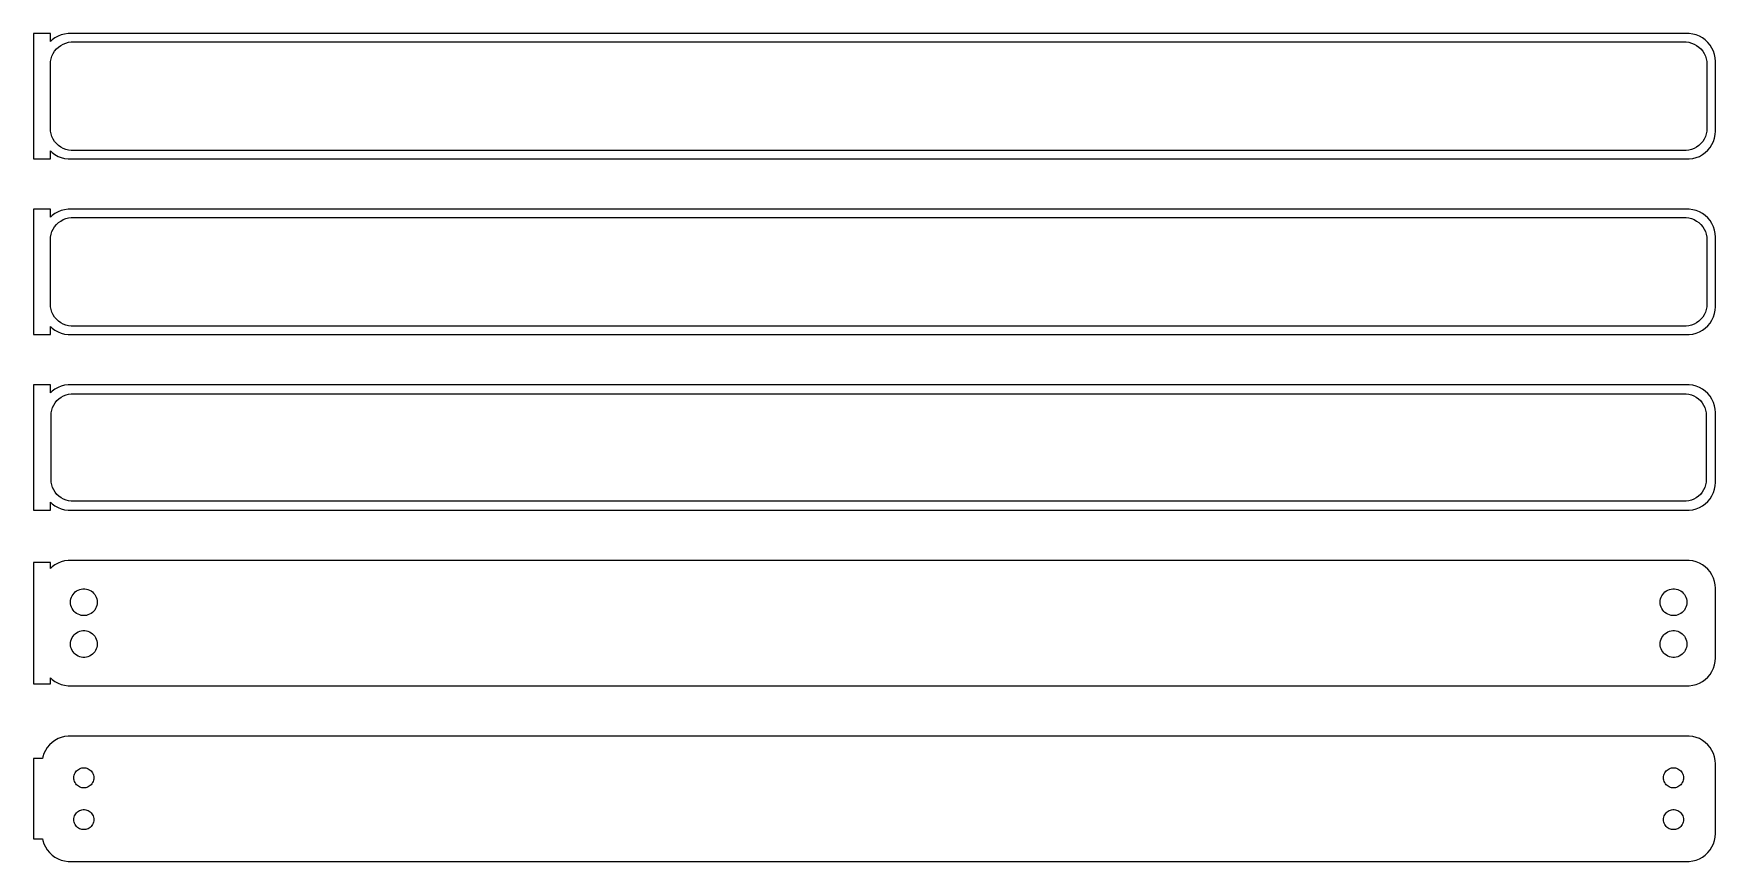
# Model space of a CAD drawing. Header units: metres. Extents: x -152 to 150, y 115 to 263.
import ezdxf

# ---------------------------------------------------------------- set-up
doc = ezdxf.new("R2010")
doc.units = ezdxf.units.M

msp = doc.modelspace()

# ---------------------------------------------------------------- linework, layer by layer
for p, q in [((-148.5, 263.24), (-151.5, 263.24)), ((-151.5, 263.24), (-151.5, 240.76)), ((-148.5, 261.809), (-148.5, 263.24)), ((-147.679, 262.472), (-148.187, 262.103)), ((-147.129, 262.774), (-147.679, 262.472)), ((-146.545, 263.005), (-147.129, 262.774)), ((-145.937, 263.161), (-146.545, 263.005)), ((-145.314, 263.24), (-145.937, 263.161)), ((145.314, 263.24), (-145.314, 263.24)), ((145.937, 263.161), (145.314, 263.24)), ((146.545, 263.005), (145.937, 263.161)), ((147.129, 262.774), (146.545, 263.005)), ((147.679, 262.472), (147.129, 262.774)), ((148.187, 262.103), (147.679, 262.472)), ((-148.187, 262.103), (-148.5, 261.809)), ((-148.219, 259.222), (-148.005, 259.677)), ((-148.005, 259.677), (-147.736, 260.101)), ((-147.736, 260.101), (-147.416, 260.488)), ((-147.416, 260.488), (-147.05, 260.832)), ((-147.05, 260.832), (-146.643, 261.127)), ((-146.643, 261.127), (-146.203, 261.369)), ((-146.203, 261.369), (-145.736, 261.554)), ((-145.736, 261.554), (-145.25, 261.679)), ((-145.25, 261.679), (-144.751, 261.742)), ((-144.751, 261.742), (144.751, 261.742)), ((144.751, 261.742), (145.25, 261.679)), ((145.25, 261.679), (145.736, 261.554)), ((145.736, 261.554), (146.203, 261.369)), ((146.203, 261.369), (146.643, 261.127)), ((146.643, 261.127), (147.05, 260.832)), ((147.05, 260.832), (147.416, 260.488)), ((147.416, 260.488), (147.736, 260.101)), ((147.736, 260.101), (148.005, 259.677)), ((148.005, 259.677), (148.219, 259.222)), ((148.645, 261.673), (148.187, 262.103)), ((149.045, 261.189), (148.645, 261.673)), ((149.382, 260.659), (149.045, 261.189)), ((149.649, 260.091), (149.382, 260.659)), ((149.843, 259.493), (149.649, 260.091)), ((149.961, 258.877), (149.843, 259.493)), ((-148.5, 257.75), (-148.468, 258.251)), ((-148.5, 246.25), (-148.5, 257.75)), ((-148.468, 258.251), (-148.374, 258.745)), ((-148.374, 258.745), (-148.219, 259.222)), ((148.219, 259.222), (148.374, 258.745)), ((148.374, 258.745), (148.468, 258.251)), ((148.468, 258.251), (148.5, 257.75)), ((148.5, 257.75), (148.5, 246.25)), ((150, 258.25), (149.961, 258.877)), ((150, 245.75), (150, 258.25)), ((-148.468, 245.749), (-148.5, 246.25)), ((-148.374, 245.255), (-148.468, 245.749)), ((-148.219, 244.778), (-148.374, 245.255)), ((-148.005, 244.323), (-148.219, 244.778)), ((-147.736, 243.899), (-148.005, 244.323)), ((148.005, 244.323), (147.736, 243.899)), ((148.219, 244.778), (148.005, 244.323)), ((148.374, 245.255), (148.219, 244.778)), ((148.468, 245.749), (148.374, 245.255)), ((148.5, 246.25), (148.468, 245.749)), ((149.649, 243.909), (149.843, 244.507)), ((149.843, 244.507), (149.961, 245.123)), ((149.961, 245.123), (150, 245.75)), ((-148.5, 242.191), (-148.187, 241.897)), ((-148.5, 240.76), (-148.5, 242.191)), ((-148.187, 241.897), (-147.679, 241.528)), ((-147.416, 243.512), (-147.736, 243.899)), ((-147.679, 241.528), (-147.129, 241.226)), ((-147.05, 243.168), (-147.416, 243.512)), ((-147.129, 241.226), (-146.545, 240.995)), ((-146.643, 242.873), (-147.05, 243.168)), ((-146.203, 242.631), (-146.643, 242.873)), ((-145.736, 242.446), (-146.203, 242.631)), ((-145.25, 242.321), (-145.736, 242.446)), ((-144.751, 242.258), (-145.25, 242.321)), ((144.751, 242.258), (-144.751, 242.258)), ((145.25, 242.321), (144.751, 242.258)), ((145.736, 242.446), (145.25, 242.321)), ((146.203, 242.631), (145.736, 242.446)), ((146.643, 242.873), (146.203, 242.631)), ((146.545, 240.995), (147.129, 241.226)), ((147.05, 243.168), (146.643, 242.873)), ((147.416, 243.512), (147.05, 243.168)), ((147.129, 241.226), (147.679, 241.528)), ((147.736, 243.899), (147.416, 243.512)), ((147.679, 241.528), (148.187, 241.897)), ((148.187, 241.897), (148.645, 242.327)), ((148.645, 242.327), (149.045, 242.811)), ((149.045, 242.811), (149.382, 243.341)), ((149.382, 243.341), (149.649, 243.909)), ((-151.5, 240.76), (-148.5, 240.76)), ((-146.545, 240.995), (-145.937, 240.839)), ((-145.937, 240.839), (-145.314, 240.76)), ((-145.314, 240.76), (145.314, 240.76)), ((145.314, 240.76), (145.937, 240.839)), ((145.937, 240.839), (146.545, 240.995)), ((-148.5, 231.74), (-151.5, 231.74)), ((-151.5, 231.74), (-151.5, 209.26)), ((-148.5, 230.309), (-148.5, 231.74)), ((-148.187, 230.603), (-148.5, 230.309)), ((-147.679, 230.972), (-148.187, 230.603)), ((-147.129, 231.274), (-147.679, 230.972)), ((-147.416, 228.988), (-147.05, 229.332)), ((-146.545, 231.505), (-147.129, 231.274)), ((-147.05, 229.332), (-146.643, 229.627)), ((-146.643, 229.627), (-146.203, 229.869)), ((-145.937, 231.661), (-146.545, 231.505)), ((-146.203, 229.869), (-145.736, 230.054)), ((-145.314, 231.74), (-145.937, 231.661)), ((-145.736, 230.054), (-145.25, 230.179)), ((145.314, 231.74), (-145.314, 231.74)), ((-145.25, 230.179), (-144.751, 230.242)), ((-144.751, 230.242), (144.751, 230.242)), ((144.751, 230.242), (145.25, 230.179)), ((145.25, 230.179), (145.736, 230.054)), ((145.937, 231.661), (145.314, 231.74)), ((145.736, 230.054), (146.203, 229.869)), ((146.545, 231.505), (145.937, 231.661)), ((146.203, 229.869), (146.643, 229.627)), ((147.129, 231.274), (146.545, 231.505)), ((146.643, 229.627), (147.05, 229.332)), ((147.05, 229.332), (147.416, 228.988)), ((147.679, 230.972), (147.129, 231.274)), ((148.187, 230.603), (147.679, 230.972)), ((148.645, 230.173), (148.187, 230.603)), ((149.045, 229.689), (148.645, 230.173)), ((149.382, 229.159), (149.045, 229.689)), ((149.649, 228.591), (149.382, 229.159)), ((-148.5, 226.25), (-148.468, 226.751)), ((-148.5, 214.75), (-148.5, 226.25)), ((-148.468, 226.751), (-148.374, 227.245)), ((-148.374, 227.245), (-148.219, 227.722)), ((-148.219, 227.722), (-148.005, 228.177)), ((-148.005, 228.177), (-147.736, 228.601)), ((-147.736, 228.601), (-147.416, 228.988)), ((147.416, 228.988), (147.736, 228.601)), ((147.736, 228.601), (148.005, 228.177)), ((148.005, 228.177), (148.219, 227.722)), ((148.219, 227.722), (148.374, 227.245)), ((148.374, 227.245), (148.468, 226.751)), ((148.468, 226.751), (148.5, 226.25)), ((148.5, 226.25), (148.5, 214.75)), ((149.843, 227.993), (149.649, 228.591)), ((149.961, 227.377), (149.843, 227.993)), ((150, 226.75), (149.961, 227.377)), ((150, 214.25), (150, 226.75)), ((-148.468, 214.249), (-148.5, 214.75)), ((-148.374, 213.755), (-148.468, 214.249)), ((148.468, 214.249), (148.374, 213.755)), ((148.5, 214.75), (148.468, 214.249)), ((149.961, 213.623), (150, 214.25)), ((-148.219, 213.278), (-148.374, 213.755)), ((-148.005, 212.823), (-148.219, 213.278)), ((-147.736, 212.399), (-148.005, 212.823)), ((-147.416, 212.012), (-147.736, 212.399)), ((-147.05, 211.668), (-147.416, 212.012)), ((-146.643, 211.373), (-147.05, 211.668)), ((-146.203, 211.131), (-146.643, 211.373)), ((-145.736, 210.946), (-146.203, 211.131)), ((146.203, 211.131), (145.736, 210.946)), ((146.643, 211.373), (146.203, 211.131)), ((147.05, 211.668), (146.643, 211.373)), ((147.416, 212.012), (147.05, 211.668)), ((147.736, 212.399), (147.416, 212.012)), ((148.005, 212.823), (147.736, 212.399)), ((148.219, 213.278), (148.005, 212.823)), ((148.374, 213.755), (148.219, 213.278)), ((148.645, 210.827), (149.045, 211.311)), ((149.045, 211.311), (149.382, 211.841)), ((149.382, 211.841), (149.649, 212.409)), ((149.649, 212.409), (149.843, 213.007)), ((149.843, 213.007), (149.961, 213.623)), ((-151.5, 209.26), (-148.5, 209.26)), ((-148.5, 210.691), (-148.187, 210.397)), ((-148.5, 209.26), (-148.5, 210.691)), ((-148.187, 210.397), (-147.679, 210.028)), ((-147.679, 210.028), (-147.129, 209.726)), ((-147.129, 209.726), (-146.545, 209.495)), ((-146.545, 209.495), (-145.937, 209.339)), ((-145.937, 209.339), (-145.314, 209.26)), ((-145.25, 210.821), (-145.736, 210.946)), ((-145.314, 209.26), (145.314, 209.26)), ((-144.751, 210.758), (-145.25, 210.821)), ((144.751, 210.758), (-144.751, 210.758)), ((145.25, 210.821), (144.751, 210.758)), ((145.736, 210.946), (145.25, 210.821)), ((145.314, 209.26), (145.937, 209.339)), ((145.937, 209.339), (146.545, 209.495)), ((146.545, 209.495), (147.129, 209.726)), ((147.129, 209.726), (147.679, 210.028)), ((147.679, 210.028), (148.187, 210.397)), ((148.187, 210.397), (148.645, 210.827)), ((-148.5, 200.24), (-151.5, 200.24)), ((-151.5, 200.24), (-151.5, 177.76)), ((-148.5, 198.809), (-148.5, 200.24)), ((-148.187, 199.103), (-148.5, 198.809)), ((-147.679, 199.472), (-148.187, 199.103)), ((-147.129, 199.774), (-147.679, 199.472)), ((-146.545, 200.005), (-147.129, 199.774)), ((-145.937, 200.161), (-146.545, 200.005)), ((-145.314, 200.24), (-145.937, 200.161)), ((145.314, 200.24), (-145.314, 200.24)), ((145.937, 200.161), (145.314, 200.24)), ((146.545, 200.005), (145.937, 200.161)), ((147.129, 199.774), (146.545, 200.005)), ((147.679, 199.472), (147.129, 199.774)), ((148.187, 199.103), (147.679, 199.472)), ((148.645, 198.673), (148.187, 199.103)), ((-148.251, 195.713), (-148.101, 196.176)), ((-148.101, 196.176), (-147.894, 196.616)), ((-147.894, 196.616), (-147.633, 197.026)), ((-147.633, 197.026), (-147.323, 197.401)), ((-147.323, 197.401), (-146.969, 197.734)), ((-146.969, 197.734), (-146.575, 198.02)), ((-146.575, 198.02), (-146.149, 198.254)), ((-146.149, 198.254), (-145.697, 198.433)), ((-145.697, 198.433), (-145.226, 198.554)), ((-145.226, 198.554), (-144.743, 198.615)), ((-144.743, 198.615), (144.743, 198.615)), ((144.743, 198.615), (145.226, 198.554)), ((145.226, 198.554), (145.697, 198.433)), ((145.697, 198.433), (146.149, 198.254)), ((146.149, 198.254), (146.575, 198.02)), ((146.575, 198.02), (146.969, 197.734)), ((146.969, 197.734), (147.323, 197.401)), ((147.323, 197.401), (147.633, 197.026)), ((147.633, 197.026), (147.894, 196.616)), ((147.894, 196.616), (148.101, 196.176)), ((148.101, 196.176), (148.251, 195.713)), ((149.045, 198.189), (148.645, 198.673)), ((149.382, 197.659), (149.045, 198.189)), ((149.649, 197.091), (149.382, 197.659)), ((149.843, 196.493), (149.649, 197.091)), ((149.961, 195.877), (149.843, 196.493)), ((-148.373, 194.75), (-148.342, 195.235)), ((-148.373, 183.25), (-148.373, 194.75)), ((-148.342, 195.235), (-148.251, 195.713)), ((148.251, 195.713), (148.342, 195.235)), ((148.342, 195.235), (148.373, 194.75)), ((148.373, 194.75), (148.373, 183.25)), ((150, 195.25), (149.961, 195.877)), ((150, 182.75), (150, 195.25)), ((-148.342, 182.765), (-148.373, 183.25)), ((-148.251, 182.287), (-148.342, 182.765)), ((-148.101, 181.824), (-148.251, 182.287)), ((-147.894, 181.384), (-148.101, 181.824)), ((-147.633, 180.974), (-147.894, 181.384)), ((-147.323, 180.599), (-147.633, 180.974)), ((147.633, 180.974), (147.323, 180.599)), ((147.894, 181.384), (147.633, 180.974)), ((148.101, 181.824), (147.894, 181.384)), ((148.251, 182.287), (148.101, 181.824)), ((148.342, 182.765), (148.251, 182.287)), ((148.373, 183.25), (148.342, 182.765)), ((149.382, 180.341), (149.649, 180.909)), ((149.649, 180.909), (149.843, 181.507)), ((149.843, 181.507), (149.961, 182.123)), ((149.961, 182.123), (150, 182.75)), ((-148.5, 179.191), (-148.187, 178.897)), ((-148.5, 177.76), (-148.5, 179.191)), ((-148.187, 178.897), (-147.679, 178.528)), ((-147.679, 178.528), (-147.129, 178.226)), ((-146.969, 180.266), (-147.323, 180.599)), ((-147.129, 178.226), (-146.545, 177.995)), ((-146.575, 179.98), (-146.969, 180.266)), ((-146.149, 179.746), (-146.575, 179.98)), ((-146.545, 177.995), (-145.937, 177.839)), ((-145.697, 179.567), (-146.149, 179.746)), ((-145.226, 179.446), (-145.697, 179.567)), ((-144.743, 179.385), (-145.226, 179.446)), ((144.743, 179.385), (-144.743, 179.385)), ((145.226, 179.446), (144.743, 179.385)), ((145.697, 179.567), (145.226, 179.446)), ((146.149, 179.746), (145.697, 179.567)), ((145.937, 177.839), (146.545, 177.995)), ((146.575, 179.98), (146.149, 179.746)), ((146.545, 177.995), (147.129, 178.226)), ((146.969, 180.266), (146.575, 179.98)), ((147.323, 180.599), (146.969, 180.266)), ((147.129, 178.226), (147.679, 178.528)), ((147.679, 178.528), (148.187, 178.897)), ((148.187, 178.897), (148.645, 179.327)), ((148.645, 179.327), (149.045, 179.811)), ((149.045, 179.811), (149.382, 180.341)), ((-151.5, 177.76), (-148.5, 177.76)), ((-145.937, 177.839), (-145.314, 177.76)), ((-145.314, 177.76), (145.314, 177.76)), ((145.314, 177.76), (145.937, 177.839)), ((-148.5, 168.365), (-151.5, 168.365)), ((-151.5, 168.365), (-151.5, 146.635)), ((-148.5, 167.309), (-148.5, 168.365)), ((-148.187, 167.603), (-148.5, 167.309)), ((-147.679, 167.972), (-148.187, 167.603)), ((-147.129, 168.274), (-147.679, 167.972)), ((-146.545, 168.505), (-147.129, 168.274)), ((-145.937, 168.661), (-146.545, 168.505)), ((-145.314, 168.74), (-145.937, 168.661)), ((145.314, 168.74), (-145.314, 168.74)), ((145.937, 168.661), (145.314, 168.74)), ((146.545, 168.505), (145.937, 168.661)), ((147.129, 168.274), (146.545, 168.505)), ((147.679, 167.972), (147.129, 168.274)), ((148.187, 167.603), (147.679, 167.972)), ((148.645, 167.173), (148.187, 167.603)), ((149.045, 166.689), (148.645, 167.173)), ((149.382, 166.159), (149.045, 166.689)), ((149.649, 165.591), (149.382, 166.159)), ((-144.442, 162.661), (-144.25, 162.893)), ((-144.25, 162.893), (-144.03, 163.099)), ((-144.03, 163.099), (-143.786, 163.276)), ((-143.786, 163.276), (-143.522, 163.422)), ((-143.522, 163.422), (-143.242, 163.533)), ((-143.242, 163.533), (-142.95, 163.607)), ((-142.95, 163.607), (-142.651, 163.645)), ((-142.651, 163.645), (-142.349, 163.645)), ((-142.349, 163.645), (-142.05, 163.607)), ((-142.05, 163.607), (-141.758, 163.533)), ((-141.758, 163.533), (-141.478, 163.422)), ((-141.478, 163.422), (-141.214, 163.276)), ((-141.214, 163.276), (-140.97, 163.099)), ((-140.97, 163.099), (-140.75, 162.893)), ((-140.75, 162.893), (-140.558, 162.661)), ((140.558, 162.661), (140.75, 162.893)), ((140.75, 162.893), (140.97, 163.099)), ((140.97, 163.099), (141.214, 163.276)), ((141.214, 163.276), (141.478, 163.422)), ((141.478, 163.422), (141.758, 163.533)), ((141.758, 163.533), (142.05, 163.607)), ((142.05, 163.607), (142.349, 163.645)), ((142.349, 163.645), (142.651, 163.645)), ((142.651, 163.645), (142.95, 163.607)), ((142.95, 163.607), (143.242, 163.533)), ((143.242, 163.533), (143.522, 163.422)), ((143.522, 163.422), (143.786, 163.276)), ((143.786, 163.276), (144.03, 163.099)), ((144.03, 163.099), (144.25, 162.893)), ((144.25, 162.893), (144.442, 162.661)), ((149.843, 164.993), (149.649, 165.591)), ((149.961, 164.377), (149.843, 164.993)), ((150, 163.75), (149.961, 164.377)), ((150, 151.25), (150, 163.75)), ((-144.9, 161.25), (-144.881, 161.551)), ((-144.881, 160.949), (-144.9, 161.25)), ((-144.881, 161.551), (-144.825, 161.847)), ((-144.825, 160.653), (-144.881, 160.949)), ((-144.825, 161.847), (-144.731, 162.133)), ((-144.731, 160.367), (-144.825, 160.653)), ((-144.731, 162.133), (-144.603, 162.406)), ((-144.603, 160.094), (-144.731, 160.367)), ((-144.603, 162.406), (-144.442, 162.661)), ((-144.442, 159.839), (-144.603, 160.094)), ((-144.25, 159.607), (-144.442, 159.839)), ((-140.558, 159.839), (-140.75, 159.607)), ((-140.558, 162.661), (-140.397, 162.406)), ((-140.397, 160.094), (-140.558, 159.839)), ((-140.397, 162.406), (-140.269, 162.133)), ((-140.269, 160.367), (-140.397, 160.094)), ((-140.269, 162.133), (-140.175, 161.847)), ((-140.175, 160.653), (-140.269, 160.367)), ((-140.175, 161.847), (-140.119, 161.551)), ((-140.119, 160.949), (-140.175, 160.653)), ((-140.119, 161.551), (-140.1, 161.25)), ((-140.1, 161.25), (-140.119, 160.949)), ((140.1, 161.25), (140.119, 161.551)), ((140.119, 160.949), (140.1, 161.25)), ((140.119, 161.551), (140.175, 161.847)), ((140.175, 160.653), (140.119, 160.949)), ((140.175, 161.847), (140.269, 162.133)), ((140.269, 160.367), (140.175, 160.653)), ((140.269, 162.133), (140.397, 162.406)), ((140.397, 160.094), (140.269, 160.367)), ((140.397, 162.406), (140.558, 162.661)), ((140.558, 159.839), (140.397, 160.094)), ((140.75, 159.607), (140.558, 159.839)), ((144.442, 159.839), (144.25, 159.607)), ((144.442, 162.661), (144.603, 162.406)), ((144.603, 160.094), (144.442, 159.839)), ((144.603, 162.406), (144.731, 162.133)), ((144.731, 160.367), (144.603, 160.094)), ((144.731, 162.133), (144.825, 161.847)), ((144.825, 160.653), (144.731, 160.367)), ((144.825, 161.847), (144.881, 161.551)), ((144.881, 160.949), (144.825, 160.653)), ((144.881, 161.551), (144.9, 161.25)), ((144.9, 161.25), (144.881, 160.949)), ((-144.03, 159.401), (-144.25, 159.607)), ((-143.786, 159.224), (-144.03, 159.401)), ((-143.522, 159.078), (-143.786, 159.224)), ((-143.242, 158.967), (-143.522, 159.078)), ((-142.95, 158.893), (-143.242, 158.967)), ((-142.651, 158.855), (-142.95, 158.893)), ((-142.349, 158.855), (-142.651, 158.855)), ((-142.05, 158.893), (-142.349, 158.855)), ((-141.758, 158.967), (-142.05, 158.893)), ((-141.478, 159.078), (-141.758, 158.967)), ((-141.214, 159.224), (-141.478, 159.078)), ((-140.97, 159.401), (-141.214, 159.224)), ((-140.75, 159.607), (-140.97, 159.401)), ((140.97, 159.401), (140.75, 159.607)), ((141.214, 159.224), (140.97, 159.401)), ((141.478, 159.078), (141.214, 159.224)), ((141.758, 158.967), (141.478, 159.078)), ((142.05, 158.893), (141.758, 158.967)), ((142.349, 158.855), (142.05, 158.893)), ((142.651, 158.855), (142.349, 158.855)), ((142.95, 158.893), (142.651, 158.855)), ((143.242, 158.967), (142.95, 158.893)), ((143.522, 159.078), (143.242, 158.967)), ((143.786, 159.224), (143.522, 159.078)), ((144.03, 159.401), (143.786, 159.224)), ((144.25, 159.607), (144.03, 159.401)), ((-144.9, 153.75), (-144.881, 154.051)), ((-144.881, 154.051), (-144.825, 154.347)), ((-144.825, 154.347), (-144.731, 154.633)), ((-144.731, 154.633), (-144.603, 154.906)), ((-144.603, 154.906), (-144.442, 155.161)), ((-144.442, 155.161), (-144.25, 155.393)), ((-144.25, 155.393), (-144.03, 155.599)), ((-144.03, 155.599), (-143.786, 155.776)), ((-143.786, 155.776), (-143.522, 155.922)), ((-143.522, 155.922), (-143.242, 156.033)), ((-143.242, 156.033), (-142.95, 156.107)), ((-142.95, 156.107), (-142.651, 156.145)), ((-142.651, 156.145), (-142.349, 156.145)), ((-142.349, 156.145), (-142.05, 156.107)), ((-142.05, 156.107), (-141.758, 156.033)), ((-141.758, 156.033), (-141.478, 155.922)), ((-141.478, 155.922), (-141.214, 155.776)), ((-141.214, 155.776), (-140.97, 155.599)), ((-140.97, 155.599), (-140.75, 155.393)), ((-140.75, 155.393), (-140.558, 155.161)), ((-140.558, 155.161), (-140.397, 154.906)), ((-140.397, 154.906), (-140.269, 154.633)), ((-140.269, 154.633), (-140.175, 154.347)), ((-140.175, 154.347), (-140.119, 154.051)), ((-140.119, 154.051), (-140.1, 153.75)), ((140.1, 153.75), (140.119, 154.051)), ((140.119, 154.051), (140.175, 154.347)), ((140.175, 154.347), (140.269, 154.633)), ((140.269, 154.633), (140.397, 154.906)), ((140.397, 154.906), (140.558, 155.161)), ((140.558, 155.161), (140.75, 155.393)), ((140.75, 155.393), (140.97, 155.599)), ((140.97, 155.599), (141.214, 155.776)), ((141.214, 155.776), (141.478, 155.922)), ((141.478, 155.922), (141.758, 156.033)), ((141.758, 156.033), (142.05, 156.107)), ((142.05, 156.107), (142.349, 156.145)), ((142.349, 156.145), (142.651, 156.145)), ((142.651, 156.145), (142.95, 156.107)), ((142.95, 156.107), (143.242, 156.033)), ((143.242, 156.033), (143.522, 155.922)), ((143.522, 155.922), (143.786, 155.776)), ((143.786, 155.776), (144.03, 155.599)), ((144.03, 155.599), (144.25, 155.393)), ((144.25, 155.393), (144.442, 155.161)), ((144.442, 155.161), (144.603, 154.906)), ((144.603, 154.906), (144.731, 154.633)), ((144.731, 154.633), (144.825, 154.347)), ((144.825, 154.347), (144.881, 154.051)), ((144.881, 154.051), (144.9, 153.75)), ((-144.881, 153.449), (-144.9, 153.75)), ((-144.825, 153.153), (-144.881, 153.449)), ((-144.731, 152.867), (-144.825, 153.153)), ((-144.603, 152.594), (-144.731, 152.867)), ((-144.442, 152.339), (-144.603, 152.594)), ((-144.25, 152.107), (-144.442, 152.339)), ((-144.03, 151.901), (-144.25, 152.107)), ((-143.786, 151.724), (-144.03, 151.901)), ((-143.522, 151.578), (-143.786, 151.724)), ((-143.242, 151.467), (-143.522, 151.578)), ((-142.95, 151.393), (-143.242, 151.467)), ((-142.651, 151.355), (-142.95, 151.393)), ((-142.349, 151.355), (-142.651, 151.355)), ((-142.05, 151.393), (-142.349, 151.355)), ((-141.758, 151.467), (-142.05, 151.393)), ((-141.478, 151.578), (-141.758, 151.467)), ((-141.214, 151.724), (-141.478, 151.578)), ((-140.97, 151.901), (-141.214, 151.724)), ((-140.75, 152.107), (-140.97, 151.901)), ((-140.558, 152.339), (-140.75, 152.107)), ((-140.397, 152.594), (-140.558, 152.339)), ((-140.269, 152.867), (-140.397, 152.594)), ((-140.175, 153.153), (-140.269, 152.867)), ((-140.119, 153.449), (-140.175, 153.153)), ((-140.1, 153.75), (-140.119, 153.449)), ((140.119, 153.449), (140.1, 153.75)), ((140.175, 153.153), (140.119, 153.449)), ((140.269, 152.867), (140.175, 153.153)), ((140.397, 152.594), (140.269, 152.867)), ((140.558, 152.339), (140.397, 152.594)), ((140.75, 152.107), (140.558, 152.339)), ((140.97, 151.901), (140.75, 152.107)), ((141.214, 151.724), (140.97, 151.901)), ((141.478, 151.578), (141.214, 151.724)), ((141.758, 151.467), (141.478, 151.578)), ((142.05, 151.393), (141.758, 151.467)), ((142.349, 151.355), (142.05, 151.393)), ((142.651, 151.355), (142.349, 151.355)), ((142.95, 151.393), (142.651, 151.355)), ((143.242, 151.467), (142.95, 151.393)), ((143.522, 151.578), (143.242, 151.467)), ((143.786, 151.724), (143.522, 151.578)), ((144.03, 151.901), (143.786, 151.724)), ((144.25, 152.107), (144.03, 151.901)), ((144.442, 152.339), (144.25, 152.107)), ((144.603, 152.594), (144.442, 152.339)), ((144.731, 152.867), (144.603, 152.594)), ((144.825, 153.153), (144.731, 152.867)), ((144.881, 153.449), (144.825, 153.153)), ((144.9, 153.75), (144.881, 153.449)), ((149.961, 150.623), (150, 151.25)), ((148.187, 147.397), (148.645, 147.827)), ((148.645, 147.827), (149.045, 148.311)), ((149.045, 148.311), (149.382, 148.841)), ((149.382, 148.841), (149.649, 149.409)), ((149.649, 149.409), (149.843, 150.007)), ((149.843, 150.007), (149.961, 150.623)), ((-151.5, 146.635), (-148.5, 146.635)), ((-148.5, 146.635), (-148.5, 147.691)), ((-148.5, 147.691), (-148.187, 147.397)), ((-148.187, 147.397), (-147.679, 147.028)), ((-147.679, 147.028), (-147.129, 146.726)), ((-147.129, 146.726), (-146.545, 146.495)), ((-146.545, 146.495), (-145.937, 146.339)), ((-145.937, 146.339), (-145.314, 146.26)), ((-145.314, 146.26), (145.314, 146.26)), ((145.314, 146.26), (145.937, 146.339)), ((145.937, 146.339), (146.545, 146.495)), ((146.545, 146.495), (147.129, 146.726)), ((147.129, 146.726), (147.679, 147.028)), ((147.679, 147.028), (148.187, 147.397)), ((-148.187, 136.103), (-148.645, 135.673)), ((-147.679, 136.472), (-148.187, 136.103)), ((-147.129, 136.774), (-147.679, 136.472)), ((-146.545, 137.005), (-147.129, 136.774)), ((-145.937, 137.161), (-146.545, 137.005)), ((-145.314, 137.24), (-145.937, 137.161)), ((145.314, 137.24), (-145.314, 137.24)), ((145.937, 137.161), (145.314, 137.24)), ((146.545, 137.005), (145.937, 137.161)), ((147.129, 136.774), (146.545, 137.005)), ((147.679, 136.472), (147.129, 136.774)), ((148.187, 136.103), (147.679, 136.472)), ((148.645, 135.673), (148.187, 136.103)), ((-149.9, 133.194), (-151.5, 133.194)), ((-151.5, 133.194), (-151.5, 118.806)), ((-149.843, 133.493), (-149.9, 133.194)), ((-149.649, 134.091), (-149.843, 133.493)), ((-149.382, 134.659), (-149.649, 134.091)), ((-149.045, 135.189), (-149.382, 134.659)), ((-148.645, 135.673), (-149.045, 135.189)), ((149.045, 135.189), (148.645, 135.673)), ((149.382, 134.659), (149.045, 135.189)), ((149.649, 134.091), (149.382, 134.659)), ((149.843, 133.493), (149.649, 134.091)), ((149.961, 132.877), (149.843, 133.493)), ((150, 132.25), (149.961, 132.877)), ((-144.3, 129.75), (-144.286, 129.976)), ((-144.286, 129.524), (-144.3, 129.75)), ((-144.286, 129.976), (-144.243, 130.198)), ((-144.243, 130.198), (-144.174, 130.413)), ((-144.174, 130.413), (-144.077, 130.617)), ((-144.077, 130.617), (-143.956, 130.808)), ((-143.956, 130.808), (-143.812, 130.982)), ((-143.812, 130.982), (-143.647, 131.137)), ((-143.647, 131.137), (-143.464, 131.27)), ((-143.464, 131.27), (-143.266, 131.379)), ((-143.266, 131.379), (-143.056, 131.462)), ((-143.056, 131.462), (-142.837, 131.518)), ((-142.837, 131.518), (-142.613, 131.546)), ((-142.613, 131.546), (-142.387, 131.546)), ((-142.387, 131.546), (-142.163, 131.518)), ((-142.163, 131.518), (-141.944, 131.462)), ((-141.944, 131.462), (-141.734, 131.379)), ((-141.734, 131.379), (-141.536, 131.27)), ((-141.536, 131.27), (-141.353, 131.137)), ((-141.353, 131.137), (-141.188, 130.982)), ((-141.188, 130.982), (-141.044, 130.808)), ((-141.044, 130.808), (-140.923, 130.617)), ((-140.923, 130.617), (-140.826, 130.413)), ((-140.826, 130.413), (-140.757, 130.198)), ((-140.757, 130.198), (-140.714, 129.976)), ((-140.714, 129.976), (-140.7, 129.75)), ((-140.7, 129.75), (-140.714, 129.524)), ((140.7, 129.75), (140.714, 129.976)), ((140.714, 129.524), (140.7, 129.75)), ((140.714, 129.976), (140.757, 130.198)), ((140.757, 130.198), (140.826, 130.413)), ((140.826, 130.413), (140.923, 130.617)), ((140.923, 130.617), (141.044, 130.808)), ((141.044, 130.808), (141.188, 130.982)), ((141.188, 130.982), (141.353, 131.137)), ((141.353, 131.137), (141.536, 131.27)), ((141.536, 131.27), (141.734, 131.379)), ((141.734, 131.379), (141.944, 131.462)), ((141.944, 131.462), (142.163, 131.518)), ((142.163, 131.518), (142.387, 131.546)), ((142.387, 131.546), (142.613, 131.546)), ((142.613, 131.546), (142.837, 131.518)), ((142.837, 131.518), (143.056, 131.462)), ((143.056, 131.462), (143.266, 131.379)), ((143.266, 131.379), (143.464, 131.27)), ((143.464, 131.27), (143.647, 131.137)), ((143.647, 131.137), (143.812, 130.982)), ((143.812, 130.982), (143.956, 130.808)), ((143.956, 130.808), (144.077, 130.617)), ((144.077, 130.617), (144.174, 130.413)), ((144.174, 130.413), (144.243, 130.198)), ((144.243, 130.198), (144.286, 129.976)), ((144.286, 129.976), (144.3, 129.75)), ((144.3, 129.75), (144.286, 129.524)), ((150, 119.75), (150, 132.25)), ((-144.243, 129.302), (-144.286, 129.524)), ((-144.174, 129.087), (-144.243, 129.302)), ((-144.077, 128.883), (-144.174, 129.087)), ((-143.956, 128.692), (-144.077, 128.883)), ((-143.812, 128.518), (-143.956, 128.692)), ((-143.647, 128.363), (-143.812, 128.518)), ((-143.464, 128.23), (-143.647, 128.363)), ((-143.266, 128.121), (-143.464, 128.23)), ((-143.056, 128.038), (-143.266, 128.121)), ((-142.837, 127.982), (-143.056, 128.038)), ((-142.613, 127.954), (-142.837, 127.982)), ((-142.387, 127.954), (-142.613, 127.954)), ((-142.163, 127.982), (-142.387, 127.954)), ((-141.944, 128.038), (-142.163, 127.982)), ((-141.734, 128.121), (-141.944, 128.038)), ((-141.536, 128.23), (-141.734, 128.121)), ((-141.353, 128.363), (-141.536, 128.23)), ((-141.188, 128.518), (-141.353, 128.363)), ((-141.044, 128.692), (-141.188, 128.518)), ((-140.923, 128.883), (-141.044, 128.692)), ((-140.826, 129.087), (-140.923, 128.883)), ((-140.757, 129.302), (-140.826, 129.087)), ((-140.714, 129.524), (-140.757, 129.302)), ((140.757, 129.302), (140.714, 129.524)), ((140.826, 129.087), (140.757, 129.302)), ((140.923, 128.883), (140.826, 129.087)), ((141.044, 128.692), (140.923, 128.883)), ((141.188, 128.518), (141.044, 128.692)), ((141.353, 128.363), (141.188, 128.518)), ((141.536, 128.23), (141.353, 128.363)), ((141.734, 128.121), (141.536, 128.23)), ((141.944, 128.038), (141.734, 128.121)), ((142.163, 127.982), (141.944, 128.038)), ((142.387, 127.954), (142.163, 127.982)), ((142.613, 127.954), (142.387, 127.954)), ((142.837, 127.982), (142.613, 127.954)), ((143.056, 128.038), (142.837, 127.982)), ((143.266, 128.121), (143.056, 128.038)), ((143.464, 128.23), (143.266, 128.121)), ((143.647, 128.363), (143.464, 128.23)), ((143.812, 128.518), (143.647, 128.363)), ((143.956, 128.692), (143.812, 128.518)), ((144.077, 128.883), (143.956, 128.692)), ((144.174, 129.087), (144.077, 128.883)), ((144.243, 129.302), (144.174, 129.087)), ((144.286, 129.524), (144.243, 129.302)), ((-143.812, 123.482), (-143.647, 123.637)), ((-143.647, 123.637), (-143.464, 123.77)), ((-143.464, 123.77), (-143.266, 123.879)), ((-143.266, 123.879), (-143.056, 123.962)), ((-143.056, 123.962), (-142.837, 124.018)), ((-142.837, 124.018), (-142.613, 124.046)), ((-142.613, 124.046), (-142.387, 124.046)), ((-142.387, 124.046), (-142.163, 124.018)), ((-142.163, 124.018), (-141.944, 123.962)), ((-141.944, 123.962), (-141.734, 123.879)), ((-141.734, 123.879), (-141.536, 123.77)), ((-141.536, 123.77), (-141.353, 123.637)), ((-141.353, 123.637), (-141.188, 123.482)), ((141.188, 123.482), (141.353, 123.637)), ((141.353, 123.637), (141.536, 123.77)), ((141.536, 123.77), (141.734, 123.879)), ((141.734, 123.879), (141.944, 123.962)), ((141.944, 123.962), (142.163, 124.018)), ((142.163, 124.018), (142.387, 124.046)), ((142.387, 124.046), (142.613, 124.046)), ((142.613, 124.046), (142.837, 124.018)), ((142.837, 124.018), (143.056, 123.962)), ((143.056, 123.962), (143.266, 123.879)), ((143.266, 123.879), (143.464, 123.77)), ((143.464, 123.77), (143.647, 123.637)), ((143.647, 123.637), (143.812, 123.482)), ((-144.3, 122.25), (-144.286, 122.476)), ((-144.286, 122.024), (-144.3, 122.25)), ((-144.286, 122.476), (-144.243, 122.698)), ((-144.243, 121.802), (-144.286, 122.024)), ((-144.243, 122.698), (-144.174, 122.913)), ((-144.174, 121.587), (-144.243, 121.802)), ((-144.174, 122.913), (-144.077, 123.117)), ((-144.077, 121.383), (-144.174, 121.587)), ((-144.077, 123.117), (-143.956, 123.308)), ((-143.956, 121.192), (-144.077, 121.383)), ((-143.956, 123.308), (-143.812, 123.482)), ((-143.812, 121.018), (-143.956, 121.192)), ((-143.647, 120.863), (-143.812, 121.018)), ((-143.464, 120.73), (-143.647, 120.863)), ((-143.266, 120.621), (-143.464, 120.73)), ((-143.056, 120.538), (-143.266, 120.621)), ((-141.734, 120.621), (-141.944, 120.538)), ((-141.536, 120.73), (-141.734, 120.621)), ((-141.353, 120.863), (-141.536, 120.73)), ((-141.188, 121.018), (-141.353, 120.863)), ((-141.188, 123.482), (-141.044, 123.308)), ((-141.044, 121.192), (-141.188, 121.018)), ((-141.044, 123.308), (-140.923, 123.117)), ((-140.923, 121.383), (-141.044, 121.192)), ((-140.923, 123.117), (-140.826, 122.913)), ((-140.826, 121.587), (-140.923, 121.383)), ((-140.826, 122.913), (-140.757, 122.698)), ((-140.757, 121.802), (-140.826, 121.587)), ((-140.757, 122.698), (-140.714, 122.476)), ((-140.714, 122.024), (-140.757, 121.802)), ((-140.714, 122.476), (-140.7, 122.25)), ((-140.7, 122.25), (-140.714, 122.024)), ((140.7, 122.25), (140.714, 122.476)), ((140.714, 122.024), (140.7, 122.25)), ((140.714, 122.476), (140.757, 122.698)), ((140.757, 121.802), (140.714, 122.024)), ((140.757, 122.698), (140.826, 122.913)), ((140.826, 121.587), (140.757, 121.802)), ((140.826, 122.913), (140.923, 123.117)), ((140.923, 121.383), (140.826, 121.587)), ((140.923, 123.117), (141.044, 123.308)), ((141.044, 121.192), (140.923, 121.383)), ((141.044, 123.308), (141.188, 123.482)), ((141.188, 121.018), (141.044, 121.192)), ((141.353, 120.863), (141.188, 121.018)), ((141.536, 120.73), (141.353, 120.863)), ((141.734, 120.621), (141.536, 120.73)), ((141.944, 120.538), (141.734, 120.621)), ((143.266, 120.621), (143.056, 120.538)), ((143.464, 120.73), (143.266, 120.621)), ((143.647, 120.863), (143.464, 120.73)), ((143.812, 121.018), (143.647, 120.863)), ((143.812, 123.482), (143.956, 123.308)), ((143.956, 121.192), (143.812, 121.018)), ((143.956, 123.308), (144.077, 123.117)), ((144.077, 121.383), (143.956, 121.192)), ((144.077, 123.117), (144.174, 122.913)), ((144.174, 121.587), (144.077, 121.383)), ((144.174, 122.913), (144.243, 122.698)), ((144.243, 121.802), (144.174, 121.587)), ((144.243, 122.698), (144.286, 122.476)), ((144.286, 122.024), (144.243, 121.802)), ((144.286, 122.476), (144.3, 122.25)), ((144.3, 122.25), (144.286, 122.024)), ((-151.5, 118.806), (-149.9, 118.806)), ((-149.9, 118.806), (-149.843, 118.507)), ((-149.843, 118.507), (-149.649, 117.909)), ((-149.649, 117.909), (-149.382, 117.341)), ((-142.837, 120.482), (-143.056, 120.538)), ((-142.613, 120.454), (-142.837, 120.482)), ((-142.387, 120.454), (-142.613, 120.454)), ((-142.163, 120.482), (-142.387, 120.454)), ((-141.944, 120.538), (-142.163, 120.482)), ((142.163, 120.482), (141.944, 120.538)), ((142.387, 120.454), (142.163, 120.482)), ((142.613, 120.454), (142.387, 120.454)), ((142.837, 120.482), (142.613, 120.454)), ((143.056, 120.538), (142.837, 120.482)), ((149.382, 117.341), (149.649, 117.909)), ((149.649, 117.909), (149.843, 118.507)), ((149.843, 118.507), (149.961, 119.123)), ((149.961, 119.123), (150, 119.75)), ((-149.382, 117.341), (-149.045, 116.811)), ((-149.045, 116.811), (-148.645, 116.327)), ((-148.645, 116.327), (-148.187, 115.897)), ((-148.187, 115.897), (-147.679, 115.528)), ((-147.679, 115.528), (-147.129, 115.226)), ((-147.129, 115.226), (-146.545, 114.995)), ((-146.545, 114.995), (-145.937, 114.839)), ((-145.937, 114.839), (-145.314, 114.76)), ((-145.314, 114.76), (145.314, 114.76)), ((145.314, 114.76), (145.937, 114.839)), ((145.937, 114.839), (146.545, 114.995)), ((146.545, 114.995), (147.129, 115.226)), ((147.129, 115.226), (147.679, 115.528)), ((147.679, 115.528), (148.187, 115.897)), ((148.187, 115.897), (148.645, 116.327)), ((148.645, 116.327), (149.045, 116.811)), ((149.045, 116.811), (149.382, 117.341))]:
    msp.add_line(p, q)

doc.saveas('drawing.dxf')
